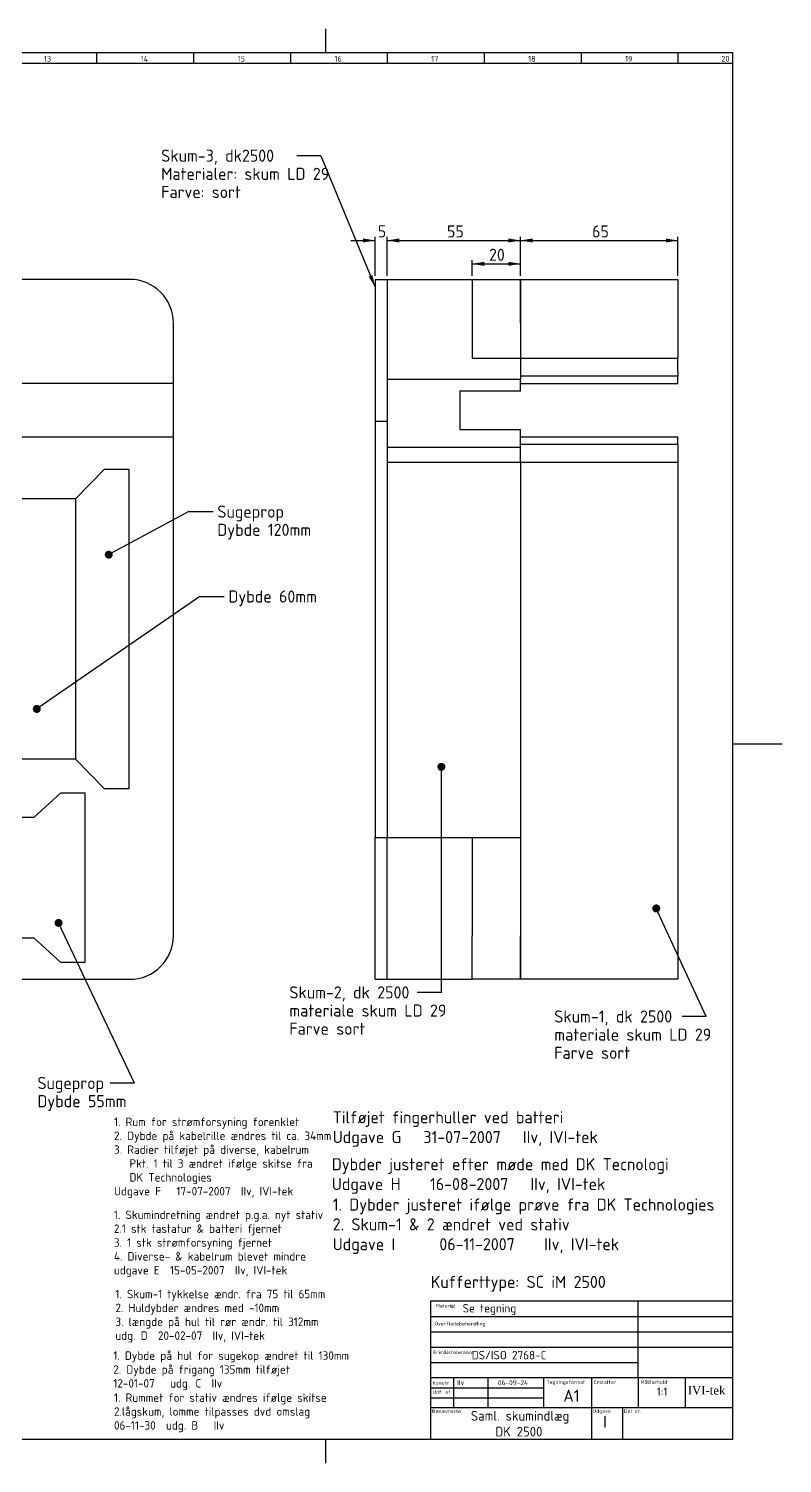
# Model space of a CAD drawing. Header units: inches. Extents: x 0 to 842, y 0 to 593.
# Drawn here: x 531 to 842, y 0 to 593 of the extents above; entities that cross this region are included whole.
import ezdxf
from ezdxf.enums import TextEntityAlignment as Align

# ---------------------------------------------------------------- set-up
doc = ezdxf.new("R2010")
doc.units = ezdxf.units.IN
for name, color, linetype in [('$DDT_AUDIT_GENERATED_(186)', 7, 'Continuous'), ('$DDT_AUDIT_GENERATED_(197)', 7, 'Continuous'), ('$DDT_AUDIT_GENERATED_(1D7)', 7, 'Continuous'), ('$DDT_AUDIT_GENERATED_(ED)', 7, 'Continuous'), ('Default', 7, 'Continuous'), ('DOGSV_0', 7, 'Continuous'), ('SKUM-3._DK2500--', 7, 'Continuous')]:
    doc.layers.add(name, color=color, linetype=linetype)
doc.styles.add('SEACAD_seans_ttfB', font='seans.ttf', dxfattribs={"height": 0.2})
doc.styles.add('SEACAD_seiso_ttf', font='seiso.ttf', dxfattribs={"height": 5})
doc.styles.add('SEACAD_seiso_ttfB', font='seiso.ttf', dxfattribs={"height": 0.2})
doc.styles.add('SEACAD_times_ttfBI', font='times.ttf', dxfattribs={"height": 0.2})
doc.dimstyles.new('ISO', dxfattribs={"dimtxt": 5, "dimasz": 5, "dimexe": 1.5, "dimexo": 1.5, "dimgap": 1.5, "dimtad": 1, "dimtxsty": 'SEACAD_seiso_ttf', "dimblk1": '_SE_FILLED', "dimblk2": '_SE_FILLED', "dimsah": 1, "dimcen": 0, "dimclrd": 7, "dimclre": 7, "dimclrt": 7, "dimadec": 1, "dimazin": 0, "dimtfac": 1, "dimtofl": 0, "dimtmove": 0, "dimatfit": 3, "dimfxl": 1, "dimtolj": 1, "dimarcsym": 0})

# ---------------------------------------------------------------- blocks, each defined once
blk = doc.blocks.new('SEANNOT_GROUP')
at = {"layer": 'Default', "linetype": 'Continuous', "ltscale": 25.4}
h = blk.add_hatch(color=7, dxfattribs=at)
edge = h.paths.add_edge_path()
edge.add_ellipse((789.61, 229.45), major_axis=(1.67, 0), ratio=1, start_angle=0, end_angle=360)
at = {"layer": 'Default', "color": 7, "linetype": 'Continuous', "ltscale": 25.4}
blk.add_line((810.26, 184.83), (800.26, 184.83), dxfattribs=at)
blk.add_lwpolyline([(810.26, 184.83), (789.61, 229.45)], dxfattribs=at)
at = {"layer": 'Default', "color": 7, "linetype": 'Continuous', "ltscale": 25.4, "style": 'SEACAD_seiso_ttfB'}
for s, p in [('Skum-1, dk 2500', (747.49, 187.33)), ('materiale skum LD 29', (747.49, 179.83)), ('Farve sort', (747.49, 172.33))]:
    blk.add_text(s, height=5, dxfattribs=at).set_placement(p, align=Align.TOP_LEFT)
blk = doc.blocks.new('SEANNOT_GROUP1')
at = {"layer": 'Default', "linetype": 'Continuous', "ltscale": 25.4}
h = blk.add_hatch(color=7, dxfattribs=at)
edge = h.paths.add_edge_path()
edge.add_ellipse((700.89, 287.89), major_axis=(1.67, 0), ratio=1, start_angle=0, end_angle=360)
at = {"layer": 'Default', "color": 7, "linetype": 'Continuous', "ltscale": 25.4}
blk.add_line((700.89, 194.78), (690.89, 194.78), dxfattribs=at)
blk.add_lwpolyline([(700.89, 194.78), (700.89, 287.89)], dxfattribs=at)
at = {"layer": 'Default', "color": 7, "linetype": 'Continuous', "ltscale": 25.4, "style": 'SEACAD_seiso_ttfB'}
for s, p in [('Skum-2, dk 2500', (638.12, 197.28)), ('materiale skum LD 29', (638.12, 189.78)), ('Farve sort', (638.12, 182.28))]:
    blk.add_text(s, height=5, dxfattribs=at).set_placement(p, align=Align.TOP_LEFT)
blk = doc.blocks.new('SEANNOT_GROUP9')
at = {"layer": 'Default', "linetype": 'Continuous', "ltscale": 25.4}
h = blk.add_hatch(color=7, dxfattribs=at)
edge = h.paths.add_edge_path()
edge.add_ellipse((542.84, 223.47), major_axis=(1.67, 0), ratio=1, start_angle=0, end_angle=360)
at = {"layer": 'Default', "color": 7, "linetype": 'Continuous', "ltscale": 25.4}
blk.add_line((574.14, 157.36), (564.14, 157.36), dxfattribs=at)
blk.add_lwpolyline([(574.14, 157.36), (542.84, 223.47)], dxfattribs=at)
at = {"layer": 'Default', "color": 7, "linetype": 'Continuous', "ltscale": 25.4, "style": 'SEACAD_seiso_ttfB'}
for s, p in [('Sugeprop', (534.1, 159.86)), ('Dybde 55mm', (534.1, 152.36))]:
    blk.add_text(s, height=5, dxfattribs=at).set_placement(p, align=Align.TOP_LEFT)
blk = doc.blocks.new('SEANNOT_GROUP10')
at = {"layer": 'Default', "linetype": 'Continuous', "ltscale": 25.4}
h = blk.add_hatch(color=7, dxfattribs=at)
edge = h.paths.add_edge_path()
edge.add_ellipse((563.56, 375.53), major_axis=(1.67, 0), ratio=1, start_angle=0, end_angle=360)
at = {"layer": 'Default', "color": 7, "linetype": 'Continuous', "ltscale": 25.4}
blk.add_line((596.63, 393.29), (606.63, 393.29), dxfattribs=at)
blk.add_lwpolyline([(596.63, 393.29), (563.56, 375.53)], dxfattribs=at)
at = {"layer": 'Default', "color": 7, "linetype": 'Continuous', "ltscale": 25.4, "style": 'SEACAD_seiso_ttfB'}
for s, p in [('Sugeprop', (608.38, 395.79)), ('Dybde 120mm', (608.38, 388.29))]:
    blk.add_text(s, height=5, dxfattribs=at).set_placement(p, align=Align.TOP_LEFT)
blk = doc.blocks.new('SEANNOT_GROUP11')
at = {"layer": 'Default', "linetype": 'Continuous', "ltscale": 25.4}
h = blk.add_hatch(color=7, dxfattribs=at)
edge = h.paths.add_edge_path()
edge.add_ellipse((533.85, 311.82), major_axis=(1.67, 0), ratio=1, start_angle=0, end_angle=360)
at = {"layer": 'Default', "color": 7, "linetype": 'Continuous', "ltscale": 25.4}
blk.add_line((601.23, 358.25), (611.23, 358.25), dxfattribs=at)
blk.add_lwpolyline([(601.23, 358.25), (533.85, 311.82)], dxfattribs=at)
at = {"layer": 'Default', "color": 7, "linetype": 'Continuous', "ltscale": 25.4, "style": 'SEACAD_seiso_ttfB'}
blk.add_text('Dybde 60mm', height=5, dxfattribs=at).set_placement((612.98, 360.75), align=Align.TOP_LEFT)
blk = doc.blocks.new('SEANNOT_GROUP15')
at = {"layer": 'Default', "linetype": 'Continuous', "ltscale": 25.4}
blk.add_hatch(color=7, dxfattribs=at).paths.add_polyline_path([(670.89, 490.3), (673.57, 486), (672.43, 490.94)])
at = {"layer": 'Default', "color": 7, "linetype": 'Continuous', "ltscale": 25.4}
blk.add_line((651.15, 540.28), (641.15, 540.28), dxfattribs=at)
blk.add_lwpolyline([(651.15, 540.28), (673.57, 486)], dxfattribs=at)
at = {"layer": 'Default', "color": 7, "linetype": 'Continuous', "lineweight": 20, "ltscale": 25.4, "const_width": 0.00025}
blk.add_lwpolyline([(670.89, 490.3), (673.57, 486), (672.43, 490.94), (670.89, 490.3)], close=True, dxfattribs=at)
at = {"layer": 'Default', "color": 7, "linetype": 'Continuous', "ltscale": 25.4, "style": 'SEACAD_seiso_ttfB'}
for s, p in [('Skum-3, dk2500', (585.2, 542.78)), ('Materialer: skum LD 29', (585.2, 535.28)), ('Farve: sort', (585.2, 527.78))]:
    blk.add_text(s, height=5, dxfattribs=at).set_placement(p, align=Align.TOP_LEFT)
blk = doc.blocks.new('SE')
at = {"layer": '$DDT_AUDIT_GENERATED_(186)', "color": 7, "linetype": 'Continuous', "ltscale": 25.4}
for p, q in [((131.23, 468), (131.23, 447.95)), ((380.23, 459.14), (380.23, 443.18)), ((407.23, 449.18), (407.23, 451.18)), ((191.23, 447.95), (131.23, 447.95)), ((191.23, 443.18), (191.23, 447.95)), ((409.23, 449.18), (407.23, 449.18)), ((590.23, 424.18), (590.23, 446.18)), ((191.23, 443.18), (191.23, 427.18)), ((380.23, 443.18), (191.23, 443.18)), ((191.23, 419.95), (191.23, 427.18)), ((191.23, 427.18), (385.23, 427.18)), ((385.23, 427.18), (385.23, 421.18)), ((385.23, 421.18), (397.23, 421.18)), ((119.23, 413.68), (119.23, 419.95)), ((119.23, 419.95), (191.23, 419.95)), ((113.23, 413.68), (119.23, 413.68))]:
    blk.add_line(p, q, dxfattribs=at)
at = {"layer": '$DDT_AUDIT_GENERATED_(197)', "color": 7, "linetype": 'Continuous', "ltscale": 25.4}
for p, q in [((131.23, 456.68), (131.23, 468)), ((113.23, 456.68), (131.23, 456.68))]:
    blk.add_line(p, q, dxfattribs=at)
at = {"layer": '$DDT_AUDIT_GENERATED_(ED)', "color": 7, "linetype": 'Continuous', "ltscale": 25.4}
for p, q in [((572.23, 489.18), (89.23, 489.18)), ((71.23, 471.18), (71.23, 456.68)), ((113.23, 456.68), (113.23, 468.18)), ((113.23, 468.18), (315.23, 466.18)), ((315.23, 466.18), (315.23, 472.68)), ((437.23, 468.68), (437.23, 451.18)), ((462.23, 451.18), (462.23, 468.68)), ((590.23, 446.18), (590.23, 471.18)), ((380.23, 464.18), (380.23, 459.14)), ((405.23, 466.18), (382.23, 466.18)), ((407.23, 451.18), (407.23, 464.18)), ((113.23, 456.68), (71.23, 456.68)), ((435.23, 449.18), (409.23, 449.18)), ((510.23, 449.18), (464.23, 449.18)), ((510.23, 446.18), (510.23, 449.18)), ((590.23, 446.18), (510.23, 446.18)), ((397.23, 421.18), (510.23, 421.18)), ((510.23, 421.18), (510.23, 424.18)), ((510.23, 424.18), (590.23, 424.18)), ((590.23, 218.18), (590.23, 424.18)), ((71.23, 413.68), (71.23, 218.18)), ((71.23, 413.68), (113.23, 413.68)), ((113.23, 402.18), (113.23, 413.68)), ((549.85, 398.63), (561.85, 410.88)), ((561.85, 410.88), (571.85, 410.88)), ((571.85, 410.88), (571.85, 278.88)), ((315.23, 404.18), (113.23, 402.18)), ((315.23, 397.68), (315.23, 404.18)), ((549.85, 398.63), (445.85, 398.63)), ((445.85, 398.63), (452.41, 374.13)), ((518.85, 340.63), (518.85, 398.63)), ((549.85, 398.63), (549.85, 291.13)), ((173.87, 374.13), (90.23, 374.13)), ((286.23, 374.13), (202.59, 374.13)), ((452.41, 374.13), (310.33, 374.13)), ((88.23, 372.13), (88.23, 342.13)), ((288.23, 342.13), (288.23, 372.13)), ((305.33, 369.13), (305.33, 310.97)), ((425.33, 334.13), (425.33, 369.13)), ((90.23, 340.13), (173.87, 340.13)), ((202.59, 340.13), (286.23, 340.13)), ((484.42, 340.63), (518.85, 340.63)), ((518.85, 291.13), (518.85, 340.63)), ((443.65, 334.13), (425.33, 334.13)), ((425.33, 279.18), (425.33, 334.13)), ((443.65, 334.13), (432.12, 291.13)), ((467.32, 291.13), (479.59, 336.93)), ((225.33, 306.43), (225.33, 322.13)), ((228.33, 325.13), (243.33, 325.13)), ((263.33, 325.13), (278.33, 325.13)), ((281.33, 322.13), (281.33, 306.43)), ((305.33, 280.75), (305.33, 310.97)), ((121.23, 304.18), (98.22, 295.89)), ((150.52, 304.18), (121.23, 304.18)), ((198.23, 304.18), (179.24, 304.18)), ((201.23, 290.18), (201.23, 301.18)), ((298.15, 301.37), (243.3, 285.28)), ((96.23, 293.07), (96.23, 224.18)), ((246.52, 276.85), (292.52, 290.34)), ((432.12, 291.13), (467.32, 291.13)), ((549.85, 291.13), (518.85, 291.13)), ((561.85, 278.88), (549.85, 291.13)), ((211.23, 288.68), (201.23, 290.18)), ((211.23, 284.68), (211.23, 288.68)), ((239.08, 284.68), (211.23, 284.68)), ((211.23, 284.68), (211.23, 275.68)), ((305.33, 280.75), (305.33, 279.18)), ((571.85, 278.88), (561.85, 278.88)), ((211.23, 271.68), (211.23, 275.68)), ((211.23, 275.68), (238.36, 275.68)), ((310.33, 274.18), (352.83, 274.18)), ((352.83, 262.18), (352.83, 274.18)), ((352.83, 274.18), (377.83, 274.18)), ((377.83, 274.18), (420.33, 274.18)), ((377.83, 274.18), (377.83, 262.18)), ((532.73, 267.18), (543.73, 277.18)), ((543.73, 277.18), (553.73, 277.18)), ((553.73, 277.18), (553.73, 207.18)), ((201.23, 270.18), (211.23, 271.68)), ((201.23, 265.18), (201.23, 270.18)), ((521.73, 262.18), (521.73, 267.18)), ((521.73, 267.18), (532.73, 267.18)), ((137.23, 265.18), (150.52, 265.18)), ((137.23, 224.18), (137.23, 265.18)), ((179.24, 265.18), (201.23, 265.18)), ((241.73, 257.68), (241.73, 262.18)), ((241.73, 262.18), (352.83, 262.18)), ((377.83, 262.18), (521.73, 262.18)), ((521.73, 262.18), (521.73, 222.18)), ((236.23, 226.68), (236.23, 257.68)), ((236.23, 257.68), (241.73, 257.68)), ((241.73, 226.68), (236.23, 226.68)), ((241.73, 222.18), (241.73, 226.68)), ((96.23, 224.18), (137.23, 224.18)), ((352.83, 222.18), (241.73, 222.18)), ((521.73, 222.18), (377.83, 222.18)), ((521.73, 217.18), (521.73, 222.18)), ((532.73, 217.18), (521.73, 217.18)), ((543.73, 207.18), (532.73, 217.18)), ((553.73, 207.18), (543.73, 207.18)), ((89.23, 200.18), (572.23, 200.18))]:
    blk.add_line(p, q, dxfattribs=at)
for centre, radius, start, end in [((89.23, 471.18), 18, 90, 180), ((572.23, 471.18), 18, 0, 90), ((449.73, 468.68), 12.5, 0, 180), ((321.32, 339.1), 133.72, 63.85847, 92.60868), ((382.23, 464.18), 2, 90, 180), ((405.23, 464.18), 2, 0, 90), ((409.23, 451.18), 2, 180, 270), ((435.23, 451.18), 2, 270, 360), ((464.23, 451.18), 2, 180, 270), ((321.32, 531.25), 133.72, 267.39132, 304.59173), ((188.23, 374.13), 12.5, 7.92814, 172.07186), ((90.23, 372.13), 2, 90, 180), ((173.87, 376.13), 2, 270, 352.07186), ((202.59, 376.13), 2, 187.92814, 270), ((286.23, 372.13), 2, 0, 90), ((310.33, 369.13), 5, 90, 180), ((420.33, 369.13), 5, 0, 90), ((90.23, 342.13), 2, 180, 270), ((173.87, 338.13), 2, 7.92814, 90), ((188.23, 340.13), 12.5, 187.92814, 352.07186), ((202.59, 338.13), 2, 90, 172.07186), ((286.23, 342.13), 2, 270, 360), ((484.42, 335.63), 5, 90, 165), ((253.33, 325.13), 10, 0, 180), ((228.33, 322.13), 3, 90, 180), ((278.33, 322.13), 3, 0, 90), ((164.88, 304.18), 12.5, 7.92814, 172.07186), ((295.33, 310.97), 10, 286.34953, 360), ((150.52, 306.18), 2, 270, 352.07186), ((179.24, 306.18), 2, 187.92814, 270), ((198.23, 301.18), 3, 0, 90), ((253.33, 475.72), 171.58, 260.60821, 266.66032), ((253.33, 304.13), 10, 178.33016, 1.66984), ((253.33, 475.72), 171.58, 273.33968, 279.39179), ((99.23, 293.07), 3, 109.79888, 180), ((295.33, 280.75), 10, 0, 106.34953), ((239.08, 299.68), 15, 270, 286.34953), ((310.33, 279.18), 5, 180, 270), ((420.33, 279.18), 5, 270, 360), ((238.36, 304.68), 29, 270, 286.34953), ((150.52, 263.18), 2, 7.92814, 90), ((164.88, 265.18), 12.5, 187.92814, 352.07186), ((179.24, 263.18), 2, 90, 172.07186), ((365.33, 222.18), 12.5, 180, 360), ((89.23, 218.18), 18, 180, 270), ((572.23, 218.18), 18, 270, 360)]:
    blk.add_arc(centre, radius, start, end, dxfattribs=at)
at = {"layer": 'SKUM-3._DK2500--', "color": 7, "linetype": 'Continuous', "ltscale": 25.4}
for p, q in [((131.23, 447.95), (131.23, 440.68)), ((71.23, 430.68), (71.23, 413.68)), ((121.23, 430.68), (71.23, 430.68))]:
    blk.add_line(p, q, dxfattribs=at)
blk.add_arc((121.23, 440.68), 10, 270, 360, dxfattribs=at)
blk = doc.blocks.new('SE1')
at = {"layer": '$DDT_AUDIT_GENERATED_(186)', "color": 7, "linetype": 'Continuous', "ltscale": 25.4}
for p, q in [((678.57, 489.18), (678.57, 447.95)), ((678.57, 489.18), (713.57, 489.18)), ((733.57, 456.68), (733.57, 447.95)), ((678.57, 447.95), (733.57, 447.95)), ((733.57, 443.18), (733.57, 447.95)), ((708.57, 443.18), (733.57, 443.18)), ((708.57, 443.18), (708.57, 427.18)), ((708.57, 427.18), (733.57, 427.18)), ((733.57, 419.95), (733.57, 427.18)), ((678.57, 419.95), (733.57, 419.95)), ((733.57, 413.68), (733.57, 419.95)), ((678.57, 413.68), (678.57, 258.68)), ((678.57, 413.68), (733.57, 413.68)), ((733.57, 413.68), (733.57, 258.68)), ((678.57, 248.68), (678.57, 258.68)), ((678.57, 258.68), (733.57, 258.68)), ((678.57, 200.18), (678.57, 248.68)), ((678.57, 200.18), (713.57, 200.18))]:
    blk.add_line(p, q, dxfattribs=at)
at = {"layer": '$DDT_AUDIT_GENERATED_(197)', "color": 7, "linetype": 'Continuous', "ltscale": 25.4}
for p, q in [((713.57, 489.18), (713.57, 471.18)), ((713.57, 489.18), (733.57, 489.18)), ((733.57, 489.18), (733.57, 471.18)), ((713.57, 471.18), (713.57, 456.68)), ((733.57, 471.18), (733.57, 456.68)), ((713.57, 456.68), (733.57, 456.68))]:
    blk.add_line(p, q, dxfattribs=at)
at = {"layer": '$DDT_AUDIT_GENERATED_(1D7)', "color": 7, "linetype": 'Continuous', "ltscale": 25.4}
for p, q in [((713.57, 258.68), (713.57, 218.18)), ((713.57, 258.68), (733.57, 258.68)), ((733.57, 258.68), (733.57, 218.18)), ((713.57, 200.18), (713.57, 218.18)), ((733.57, 218.18), (733.57, 200.18)), ((733.57, 200.18), (713.57, 200.18))]:
    blk.add_line(p, q, dxfattribs=at)
at = {"layer": '$DDT_AUDIT_GENERATED_(ED)', "color": 7, "linetype": 'Continuous', "ltscale": 25.4}
for p, q in [((733.57, 471.18), (733.57, 489.18)), ((733.57, 489.18), (798.57, 489.18)), ((798.57, 489.18), (798.57, 471.18)), ((733.57, 471.18), (733.57, 456.68)), ((798.57, 471.18), (798.57, 456.68)), ((733.57, 456.68), (798.57, 456.68)), ((798.57, 451.18), (798.57, 456.68)), ((798.57, 451.18), (798.57, 449.18)), ((798.57, 449.18), (733.57, 449.18)), ((733.57, 446.18), (798.57, 446.18)), ((798.57, 446.18), (798.57, 449.18)), ((733.57, 424.18), (798.57, 424.18)), ((733.57, 421.18), (798.57, 421.18)), ((798.57, 421.18), (798.57, 424.18)), ((798.57, 421.18), (798.57, 413.68)), ((733.57, 413.68), (733.57, 218.18)), ((733.57, 413.68), (798.57, 413.68)), ((798.57, 413.68), (798.57, 218.18)), ((733.57, 200.18), (733.57, 218.18)), ((798.57, 218.18), (798.57, 200.18)), ((798.57, 200.18), (733.57, 200.18))]:
    blk.add_line(p, q, dxfattribs=at)
at = {"layer": 'SKUM-3._DK2500--', "color": 7, "linetype": 'Continuous', "ltscale": 25.4}
for p, q in [((673.57, 489.18), (673.57, 440.68)), ((673.57, 489.18), (678.57, 489.18)), ((678.57, 489.18), (678.57, 440.68)), ((673.57, 440.68), (673.57, 430.68)), ((678.57, 440.68), (678.57, 430.68)), ((673.57, 430.68), (673.57, 258.68)), ((673.57, 430.68), (678.57, 430.68)), ((678.57, 430.68), (678.57, 258.68)), ((673.57, 248.68), (673.57, 258.68)), ((673.57, 258.68), (678.57, 258.68)), ((673.57, 200.18), (673.57, 248.68)), ((673.57, 200.18), (678.57, 200.18))]:
    blk.add_line(p, q, dxfattribs=at)
blk = doc.blocks.new('DMBLK1')
at = {"layer": 'Default', "linetype": 'Continuous', "ltscale": 25.4}
for points in [[(738.57, 506.09), (733.57, 505.26), (738.57, 504.43)], [(793.57, 506.09), (793.57, 504.43), (798.57, 505.26)]]:
    blk.add_hatch(color=7, dxfattribs=at).paths.add_polyline_path(points)
at = {"layer": 'Default', "color": 7, "linetype": 'Continuous', "ltscale": 25.4}
for p, q in [((733.57, 490.68), (733.57, 506.76)), ((733.57, 505.26), (798.57, 505.26)), ((798.57, 490.68), (798.57, 506.76))]:
    blk.add_line(p, q, dxfattribs=at)
at = {"layer": 'Default', "color": 7, "linetype": 'Continuous', "lineweight": 20, "ltscale": 25.4, "const_width": 0.00025}
for points in [[(738.57, 506.09), (733.57, 505.26), (738.57, 504.43), (738.57, 506.09)], [(793.57, 506.09), (798.57, 505.26), (793.57, 504.43), (793.57, 506.09)]]:
    blk.add_lwpolyline(points, close=True, dxfattribs=at)
at = {"layer": 'Default', "color": 7, "linetype": 'Continuous', "ltscale": 25.4, "style": 'SEACAD_seiso_ttfB'}
blk.add_text('65', height=5, dxfattribs=at).set_placement((763.12, 511.51), align=Align.TOP_LEFT)
blk = doc.blocks.new('_SE_FILLED')
blk.add_line((0, 0), (-1, 0))
blk.add_solid([(0, 0), (-1, -0.1665), (-1, 0.1665), (0, 0)])
blk = doc.blocks.new('DMBLK2')
at = {"layer": 'Default', "linetype": 'Continuous', "ltscale": 25.4}
for points in [[(683.57, 506.09), (678.57, 505.26), (683.57, 504.43)], [(728.57, 506.09), (728.57, 504.43), (733.57, 505.26)]]:
    blk.add_hatch(color=7, dxfattribs=at).paths.add_polyline_path(points)
at = {"layer": 'Default', "color": 7, "linetype": 'Continuous', "ltscale": 25.4}
for p, q in [((678.57, 490.68), (678.57, 506.76)), ((678.57, 505.26), (733.57, 505.26)), ((733.57, 490.68), (733.57, 506.76))]:
    blk.add_line(p, q, dxfattribs=at)
at = {"layer": 'Default', "color": 7, "linetype": 'Continuous', "lineweight": 20, "ltscale": 25.4, "const_width": 0.00025}
for points in [[(683.57, 506.09), (678.57, 505.26), (683.57, 504.43), (683.57, 506.09)], [(728.57, 506.09), (733.57, 505.26), (728.57, 504.43), (728.57, 506.09)]]:
    blk.add_lwpolyline(points, close=True, dxfattribs=at)
at = {"layer": 'Default', "color": 7, "linetype": 'Continuous', "ltscale": 25.4, "style": 'SEACAD_seiso_ttfB'}
blk.add_text('55', height=5, dxfattribs=at).set_placement((703.23, 511.51), align=Align.TOP_LEFT)
blk = doc.blocks.new('DMBLK3')
at = {"layer": 'Default', "linetype": 'Continuous', "ltscale": 25.4}
for points in [[(668.57, 506.1), (668.57, 504.44), (673.57, 505.27)], [(683.57, 506.1), (678.57, 505.27), (683.57, 504.44)]]:
    blk.add_hatch(color=7, dxfattribs=at).paths.add_polyline_path(points)
at = {"layer": 'Default', "color": 7, "linetype": 'Continuous', "ltscale": 25.4}
for p, q in [((663.57, 505.27), (673.57, 505.27)), ((673.57, 490.68), (673.57, 506.77)), ((678.57, 490.68), (678.57, 506.77)), ((678.57, 505.27), (688.57, 505.27))]:
    blk.add_line(p, q, dxfattribs=at)
at = {"layer": 'Default', "color": 7, "linetype": 'Continuous', "lineweight": 20, "ltscale": 25.4, "const_width": 0.00025}
for points in [[(668.57, 506.1), (673.57, 505.27), (668.57, 504.44), (668.57, 506.1)], [(683.57, 506.1), (678.57, 505.27), (683.57, 504.44), (683.57, 506.1)]]:
    blk.add_lwpolyline(points, close=True, dxfattribs=at)
at = {"layer": 'Default', "color": 7, "linetype": 'Continuous', "ltscale": 25.4, "style": 'SEACAD_seiso_ttfB'}
blk.add_text('5', height=5, dxfattribs=at).set_placement((674.65, 511.52), align=Align.TOP_LEFT)
blk = doc.blocks.new('DMBLK5')
at = {"layer": 'Default', "linetype": 'Continuous', "ltscale": 25.4}
for points in [[(718.57, 496.45), (713.57, 495.62), (718.57, 494.79)], [(728.57, 496.45), (728.57, 494.79), (733.57, 495.62)]]:
    blk.add_hatch(color=7, dxfattribs=at).paths.add_polyline_path(points)
at = {"layer": 'Default', "color": 7, "linetype": 'Continuous', "ltscale": 25.4}
for p, q in [((713.57, 490.68), (713.57, 497.12)), ((713.57, 495.62), (733.57, 495.62)), ((733.57, 490.68), (733.57, 497.12))]:
    blk.add_line(p, q, dxfattribs=at)
at = {"layer": 'Default', "color": 7, "linetype": 'Continuous', "lineweight": 20, "ltscale": 25.4, "const_width": 0.00025}
for points in [[(718.57, 496.45), (713.57, 495.62), (718.57, 494.79), (718.57, 496.45)], [(728.57, 496.45), (733.57, 495.62), (728.57, 494.79), (728.57, 496.45)]]:
    blk.add_lwpolyline(points, close=True, dxfattribs=at)
at = {"layer": 'Default', "color": 7, "linetype": 'Continuous', "ltscale": 25.4, "style": 'SEACAD_seiso_ttfB'}
blk.add_text('20', height=5, dxfattribs=at).set_placement((720.56, 501.87), align=Align.TOP_LEFT)

msp = doc.modelspace()

# ---------------------------------------------------------------- linework, layer by layer
at = {"layer": 'Default', "color": 7, "linetype": 'Continuous', "ltscale": 25.4}
for p, q in [((653.17, 582.714), (653.17, 592.714)), ((821.292, 582.714), (34.292, 582.714)), ((558.692, 578.314), (558.692, 582.714)), ((598.692, 578.314), (598.692, 582.714)), ((638.692, 578.314), (638.692, 582.714)), ((678.692, 578.314), (678.692, 582.714)), ((718.692, 578.314), (718.692, 582.714)), ((758.692, 578.314), (758.692, 582.714)), ((798.692, 578.314), (798.692, 582.714)), ((821.292, 10.307), (821.292, 582.714)), ((821.292, 578.314), (38.692, 578.314)), ((841.651, 297.326), (821.292, 297.326)), ((782.163, 35.729), (782.163, 67.428)), ((696.476, 60.927), (821.292, 60.927)), ((696.476, 54.587), (821.292, 54.587)), ((696.476, 48.247), (821.292, 48.247)), ((696.476, 41.907), (782.163, 41.907)), ((696.476, 31.506), (743.034, 31.506)), ((696.476, 27.346), (743.034, 27.346)), ((34.292, 10.307), (821.292, 10.307)), ((653.17, 0.326), (653.17, 10.307))]:
    msp.add_line(p, q, dxfattribs=at)
at = {"layer": 'DOGSV_0', "color": 7, "linetype": 'Continuous', "ltscale": 25.4}
for p, q in [((696.476, 10.307), (696.476, 67.428)), ((696.476, 67.428), (789.592, 67.428)), ((789.592, 67.428), (821.292, 67.428)), ((696.476, 35.729), (821.292, 35.729)), ((705.891, 35.568), (705.891, 23.185)), ((720.104, 35.729), (720.104, 23.347)), ((743.034, 35.729), (743.034, 23.347)), ((762.846, 35.729), (762.846, 10.307)), ((782.163, 35.729), (782.163, 23.347)), ((801.48, 35.729), (801.48, 23.347)), ((696.476, 23.347), (821.292, 23.347)), ((775.724, 23.347), (775.724, 10.307))]:
    msp.add_line(p, q, dxfattribs=at)

# ---------------------------------------------------------------- block references
at = {"layer": 'Default'}
for name in ['SEANNOT_GROUP15', 'SE', 'SE1', 'SEANNOT_GROUP10', 'SEANNOT_GROUP11', 'SEANNOT_GROUP1', 'SEANNOT_GROUP', 'SEANNOT_GROUP9']:
    msp.add_blockref(name, (0, 0), dxfattribs=at)

# ---------------------------------------------------------------- texts
at = {"layer": 'Default', "color": 7, "linetype": 'Continuous', "ltscale": 25.4}
for s, height, style, p in [('13', 2.4, 'SEACAD_seiso_ttfB', (536.827, 581.49)), ('14', 2.4, 'SEACAD_seiso_ttfB', (576.745, 581.49)), ('15', 2.4, 'SEACAD_seiso_ttfB', (616.799, 581.49)), ('16', 2.4, 'SEACAD_seiso_ttfB', (656.745, 581.49)), ('17', 2.4, 'SEACAD_seiso_ttfB', (696.69, 581.49)), ('18', 2.4, 'SEACAD_seiso_ttfB', (736.718, 581.49)), ('19', 2.4, 'SEACAD_seiso_ttfB', (776.745, 581.49)), ('20', 2.4, 'SEACAD_seiso_ttfB', (816.499, 581.49)), ('1. Rum for strømforsyning forenklet', 3.5, 'SEACAD_seiso_ttfB', (565.747, 143.06)), ('Tilføjet fingerhuller ved batteri', 5, 'SEACAD_seiso_ttfB', (656.059, 145.715)), ('2. Dybde på kabelrille ændres til ca. 34mm', 3.5, 'SEACAD_seiso_ttfB', (565.747, 137.333)), ('Udgave G   31-07-2007   IIv, IVI-tek', 5, 'SEACAD_seiso_ttfB', (656.059, 137.533)), ('3. Radier tilføjet på diverse, kabelrum', 3.5, 'SEACAD_seiso_ttfB', (565.747, 131.606)), ('   Pkt. 1 til 3 ændret ifølge skitse fra ', 3.5, 'SEACAD_seiso_ttfB', (565.747, 125.879)), ('Dybder justeret efter møde med DK Tecnologi', 5, 'SEACAD_seiso_ttfB', (655.679, 126.317)), ('   DK Technologies', 3.5, 'SEACAD_seiso_ttfB', (565.747, 120.151)), ('Udgave F   17-07-2007  IIv, IVI-tek', 3.5, 'SEACAD_seiso_ttfB', (565.747, 114.424)), ('Udgave H    16-08-2007   IIv, IVI-tek', 5, 'SEACAD_seiso_ttfB', (655.679, 118.135)), ('1. Dybder justeret ifølge prøve fra DK Technologies', 5, 'SEACAD_seiso_ttfB', (656.052, 109.669)), ('1. Skumindretning ændret p.g.a. nyt stativ', 3.5, 'SEACAD_seiso_ttfB', (565.7, 104.7)), ('2. Skum-1 & 2 ændret ved stativ', 5, 'SEACAD_seiso_ttfB', (656.052, 101.487)), ('2.1 stk tastatur & batteri fjernet', 3.5, 'SEACAD_seiso_ttfB', (565.7, 98.973)), ('3. 1 stk strømforsyning fjernet', 3.5, 'SEACAD_seiso_ttfB', (565.7, 93.246)), ('Udgave I      06-11-2007    IIv, IVI-tek', 5, 'SEACAD_seiso_ttfB', (656.052, 93.305)), ('4. Diverse- & kabelrum blevet mindre', 3.5, 'SEACAD_seiso_ttfB', (565.7, 87.518)), ('udgave E  15-05-2007  IIv, IVI-tek ', 3.5, 'SEACAD_seiso_ttfB', (565.7, 81.791)), ('Kufferttype: SC iM 2500', 5, 'SEACAD_seiso_ttfB', (696.541, 77.725)), ('1. Skum-1 tykkelse ændr. fra 75 til 65mm', 3.5, 'SEACAD_seiso_ttfB', (566.302, 71.976)), ('2. Huldybder ændres med -10mm', 3.5, 'SEACAD_seiso_ttfB', (566.302, 66.249)), ('Material', 1.5, 'SEACAD_seiso_ttfB', (698.599, 66.137)), ('e', 1.5, 'SEACAD_seans_ttfB', (704.565, 66.137)), ('Se tegning', 3.5, 'SEACAD_seiso_ttfB', (709.678, 66.099)), ('3. længde på hul til rør ændr. til 312mm', 3.5, 'SEACAD_seiso_ttfB', (566.302, 60.521)), ('udg. D  20-02-07  IIv, IVI-tek', 3.5, 'SEACAD_seiso_ttfB', (566.302, 54.794)), ('Overfladebehandling', 1.5, 'SEACAD_seiso_ttfB', (698.069, 58.765)), ('1. Dybde på hul for sugekop ændret til 130mm', 3.5, 'SEACAD_seiso_ttfB', (565.442, 46.547)), ('Frimålstolerance', 1.5, 'SEACAD_seiso_ttfB', (697.591, 46.925)), ('DS/ISO 2768-C', 3.5, 'SEACAD_seiso_ttfB', (713.421, 46.741)), ('2. Dybde på frigang 135mm tilføjet', 3.5, 'SEACAD_seiso_ttfB', (565.442, 40.82)), ('12-01-07   udg. C  IIv', 3.5, 'SEACAD_seiso_ttfB', (565.442, 35.093)), ('Konstr.', 1.5, 'SEACAD_seiso_ttfB', (697.212, 34.231)), ('Udf. af', 1.5, 'SEACAD_seiso_ttfB', (697.212, 30.52)), ('IIv', 2, 'SEACAD_seiso_ttfB', (707.404, 34.633)), ('06-09-24', 2, 'SEACAD_seiso_ttfB', (724.213, 34.633)), ('Tegningsformat', 1.5, 'SEACAD_seiso_ttfB', (744.3, 34.588)), ('A1', 5, 'SEACAD_seiso_ttfB', (751.264, 30.708)), ('Erstatter', 1.5, 'SEACAD_seiso_ttfB', (763.855, 34.588)), ('Målforhold', 1.5, 'SEACAD_seiso_ttfB', (783.125, 34.588)), ('1:1', 3.5, 'SEACAD_seiso_ttfB', (789.81, 31.67)), ('IVI-tek', 3.5, 'SEACAD_times_ttfBI', (802.619, 32.241)), ('1. Rummet for stativ ændres ifølge skitse', 3.5, 'SEACAD_seiso_ttfB', (565.738, 29.188)), ('2.lågskum, lomme tilpasses dvd omslag', 3.5, 'SEACAD_seiso_ttfB', (565.738, 23.461)), ('Benævnelse', 1.5, 'SEACAD_seiso_ttfB', (697.049, 22.598)), ('Saml. skumindlæg', 4, 'SEACAD_seiso_ttfB', (713.061, 21.946)), ('Udgave', 1.5, 'SEACAD_seiso_ttfB', (763.419, 22.67)), ('I', 5, 'SEACAD_seiso_ttfB', (767.633, 19.973)), ('Del nr.', 1.5, 'SEACAD_seiso_ttfB', (776.297, 22.646)), ('06-11-30  udg. B   IIv', 3.5, 'SEACAD_seiso_ttfB', (565.738, 17.734)), (' DK 2500', 4, 'SEACAD_seiso_ttfB', (720.697, 15.401))]:
    msp.add_text(s, height=height, dxfattribs=dict(at, style=style)).set_placement(p, align=Align.TOP_LEFT)

# ---------------------------------------------------------------- dimensions: what is measured, and where the dimension line sits
for base, p1, p2, picture, middle in [((673.573, 505.272), (673.573, 489.177), (678.573, 489.177), 'DMBLK3', (676.073, 505.272)), ((678.573, 505.261), (678.573, 489.177), (733.573, 489.177), 'DMBLK2', (706.073, 505.261)), ((733.573, 505.261), (733.573, 489.177), (798.573, 489.177), 'DMBLK1', (766.073, 505.261)), ((713.573, 495.62), (713.573, 489.177), (733.573, 489.177), 'DMBLK5', (723.573, 495.62))]:
    dim = msp.add_linear_dim(base=base, p1=p1, p2=p2, angle=0, text='\\A1;<>', dimstyle='ISO', dxfattribs=at)
    dim.commit()
    dim.dimension.update_dxf_attribs({"geometry": picture, "text_midpoint": middle, "dimtype": 161})

doc.saveas('drawing.dxf')
